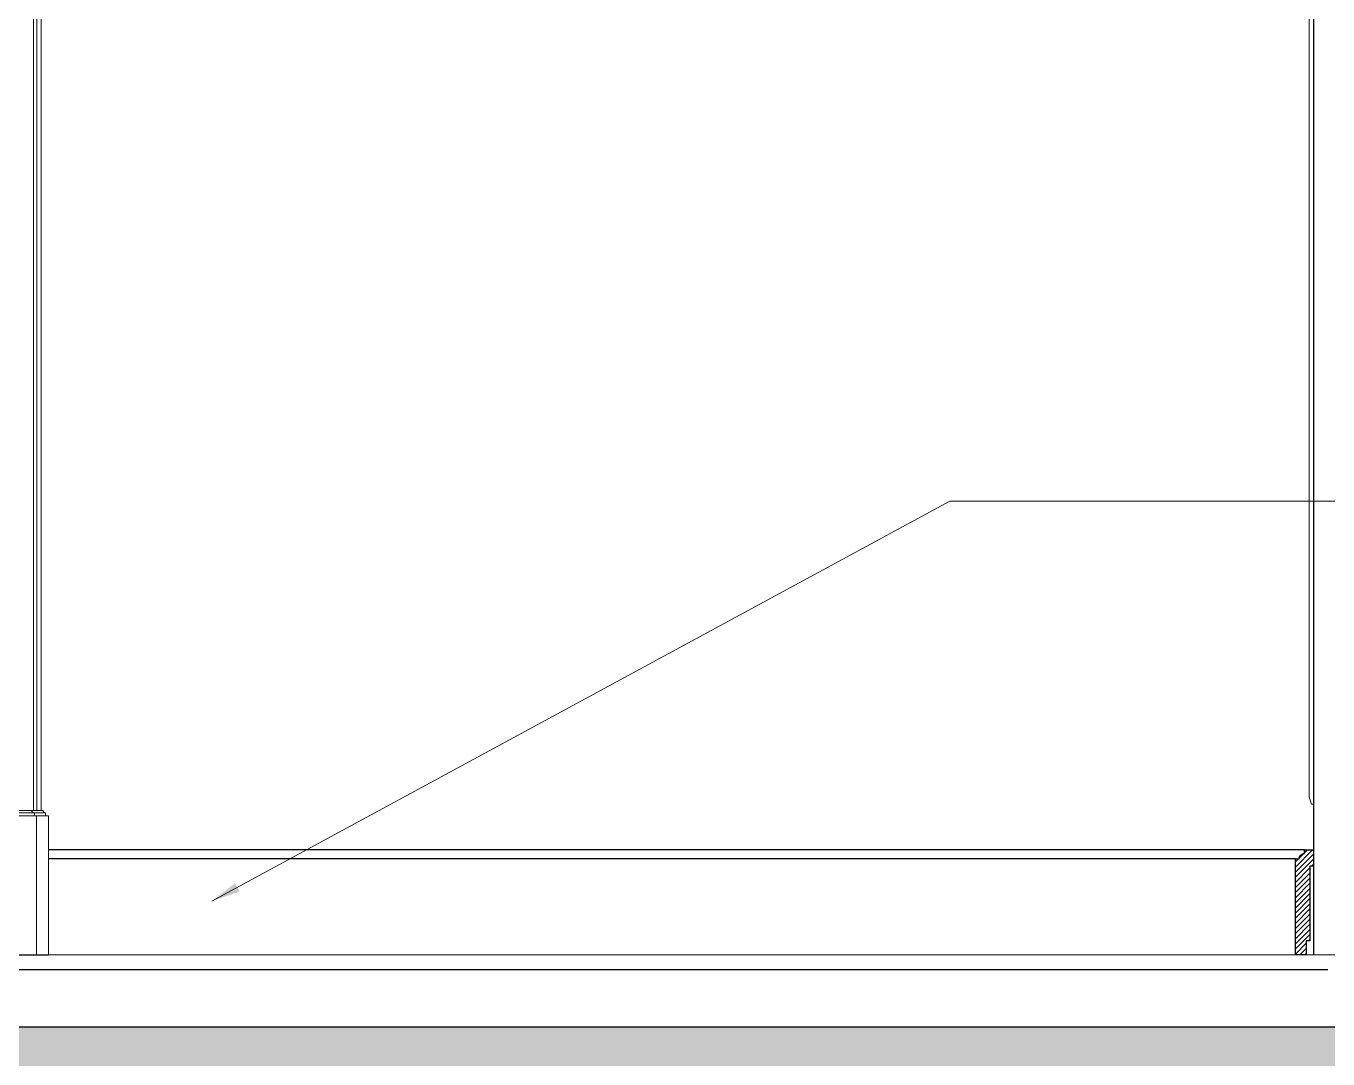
# Model space of a CAD drawing. Header units: inches. Extents: x -12478 to 399182, y -23212 to 525552.
# Drawn here: x 93097 to 94894, y -9222 to -7795 of the extents above; entities that cross this region are included whole.
import ezdxf

# ---------------------------------------------------------------- set-up
doc = ezdxf.new("R2010")
doc.units = ezdxf.units.IN
doc.header["$LTSCALE"] = 1000
doc.header["$MEASUREMENT"] = 0
doc.linetypes.add('DASHED', pattern=[0.75, 0.5, -0.25])
doc.linetypes.add('HIDDEN', pattern=[0.375, 0.25, -0.125])
for name, color, linetype, lineweight in [('06 Menuiserie Coupe', 113, 'Continuous', 25), ('10 Décors et Achures', 54, 'Continuous', 5), ('Glass-Mirror', 4, 'Continuous', 0), ('ID-NOTES', 3, 'Continuous', 0)]:
    doc.layers.add(name, color=color, linetype=linetype, lineweight=lineweight)
for name, color, linetype in [('A-Hidden', 8, 'HIDDEN'), ('CQ SPOT DETAILS', 40, 'Continuous'), ('Layer1', 1, 'Continuous'), ('Layer3', 3, 'Continuous'), ('Layer7', 8, 'Continuous'), ('WOOD', 23, 'Continuous')]:
    doc.layers.add(name, color=color, linetype=linetype)
doc.styles.add('ZZ-Dim All', font='romans.shx', dxfattribs={"width": 0.8})
doc.dimstyles.new('DIM 0200', dxfattribs={"dimscale": 200, "dimtxt": 1, "dimasz": 0.8, "dimexe": 0.5, "dimexo": 1, "dimgap": 0.4, "dimtad": 1, "dimdec": 0, "dimrnd": 10, "dimdsep": 46, "dimtxsty": 'ZZ-Dim All', "dimblk1": 'ARCHTICK', "dimblk2": 'ARCHTICK', "dimsah": 1, "dimcen": 1, "dimdle": 0.5, "dimclrd": 256, "dimclre": 256, "dimclrt": 256, "dimadec": 0, "dimazin": 2, "dimtfac": 1, "dimtdec": 0, "dimtix": 1, "dimtmove": 2, "dimatfit": 2, "dimfxl": 1, "dimfxlon": 1, "dimtolj": 1, "dimtzin": 0, "dimlwd": -1, "dimlwe": -1, "dimarcsym": 0})

# ---------------------------------------------------------------- blocks, each defined once
blk = doc.blocks.new('A$C296266e4')
at = {"layer": 'WOOD', "lineweight": 0}
for p, q in [((972.5, 196.5, 0), (1107.5, 196.5, 0)), ((1107.5, 192.5, 0), (972.5, 192.5, 0)), ((1094.9, 0, 0), (1094.9, 192.5, 0)), ((1111.3, 0, 0), (13.7, 0, 0))]:
    blk.add_line(p, q, dxfattribs=at)
at = {"layer": 'WOOD', "lineweight": 0, "elevation": 0}
for points in [[(1101.3, 200), (1101.3, 2691.3), (941.3, 2691.3)], [(1095.3, 200), (1095.3, 2685.3), (941.3, 2685.3)], [(1090.9, 200), (1090.9, 2680.9), (941.3, 2680.9)]]:
    blk.add_lwpolyline(points, dxfattribs=at)
for points in [[(1111.3, 0), (1111.3, 0), (1111.3, 192.5), (1107.5, 192.5), (1107.5, 196.5, -0.423814), (1104, 200), (1104, 200), (976, 200, -0.430156), (972.5, 196.5), (972.5, 192.5), (971.1, 192.5), (971.1, 0), (1111.3, 0)], [(1094.9, 192.5), (1091.9, 192.4), (1091.9, 196.4, -0.454305), (1088.3, 200), (1084.3, 200)]]:
    blk.add_lwpolyline(points, format="xyb", dxfattribs=at)
blk = doc.blocks.new('_ARCHTICK')
at = {"color": 0, "linetype": 'ByBlock', "const_width": 0.15}
blk.add_lwpolyline([(-0.5, -0.5), (0.5, 0.5)], dxfattribs=at)

msp = doc.modelspace()

# ---------------------------------------------------------------- hatches: boundary and pattern name
at = {"layer": '10 Décors et Achures'}
h = msp.add_hatch(dxfattribs=at)
h.set_pattern_fill('ANSI31', color=256, scale=40, angle=180, style=0)
h.set_pattern_definition([(225, (30858.5576, -9.513), (3.5355339, -3.5355339), [])])
edge = h.paths.add_edge_path()
edge.add_line((94874.3, -8955.6), (94869.3, -8955.6))
edge.add_line((94869.3, -8955.6), (94869.3, -9058.8))
edge.add_line((94869.3, -9058.8), (94864.3, -9058.8))
edge.add_line((94864.3, -9058.8), (94864.3, -9078.1))
edge.add_line((94864.3, -9078.1), (94849.3, -9078.1))
edge.add_line((94849.3, -9078.1), (94849.3, -8945.6))
edge.add_line((94849.3, -8945.6), (94854.3, -8945.6))
edge.add_arc((94861.8, -8945.6), 7.5, 90, 180, ccw=False)
edge.add_line((94861.8, -8938.1), (94861.8, -8933.1))
edge.add_line((94861.8, -8933.1), (94874.3, -8933.1))
edge.add_line((94874.3, -8933.1), (94874.3, -8955.6))
at = {"layer": 'Layer7'}
h = msp.add_hatch(dxfattribs=at)
h.set_pattern_fill('AR-CONC', color=256, scale=10, style=0)
h.set_pattern_definition([(50, (28757.76, 6159.27), (71.72602, -6.275213), [7.5, -82.5]), (355, (28757.76, 6159.27), (-13.87513, 75.21921), [6, -66]), (100.45144, (28763.74, 6158.746), (57.850885, 68.944), [6.37402, -70.11421]), (46.1842, (28757.76, 6179.27), (106.72413, -16.55193), [11.25, -123.75]), (96.63564, (28766.65, 6177.89), (93.4662, 97.41186), [9.56103, -105.17138]), (351.18416, (28757.76, 6179.27), (93.4662, 97.41186), [9, -99]), (21, (28767.76, 6174.27), (59.690705, -40.26189), [7.5, -82.5]), (326, (28767.76, 6174.27), (24.33153, 72.515005), [6, -66]), (71.45144, (28772.735, 6170.914), (84.02224, 32.253115), [6.37402, -70.11421]), (37.5, (28757.76, 6159.27), (1.215986, 33.289385), [0, -65.2, 0, -67, 0, -66.25]), (7.5, (28757.76, 6159.27), (26.306954, 39.441171), [0, -38.2, 0, -63.7, 0, -25.25]), (327.5, (28735.46, 6159.27), (53.382244, -2.255487), [0, -25, 0, -78, 0, -103.5]), (317.5, (28725.46, 6159.27), (58.318617, 10.010498), [0, -32.5, 0, -51.8, 0, -73.5])])
h.paths.add_polyline_path([(91420.5, -9178.1), (91420.5, -9378.1), (95251.6, -9378.1), (95251.6, -9178.1)])

# ---------------------------------------------------------------- linework, layer by layer
at = {"layer": '06 Menuiserie Coupe', "elevation": 0}
msp.add_lwpolyline([(94874.3, -8955.6), (94869.3, -8955.6), (94869.3, -9058.8), (94864.3, -9058.8), (94864.3, -9078.1), (94849.3, -9078.1), (94849.3, -8945.6), (94854.3, -8945.6, -0.414214), (94861.8, -8938.1), (94861.8, -8933.1), (94874.3, -8933.1), (94874.3, -8955.6)], format="xyb", dxfattribs=at)
at = {"layer": 'A-Hidden', "linetype": 'DASHED', "lineweight": 0, "ltscale": 10}
msp.add_line((96581.4, -9078.1, 0), (89418.3, -9078.1, 0), dxfattribs=at)
at = {"layer": 'CQ SPOT DETAILS', "color": 8}
for p, q in [((94861.8, -8933.1, 0), (93127.7, -8933.1, 0)), ((94849.3, -8945.6, 0), (93127.7, -8945.6, 0))]:
    msp.add_line(p, q, dxfattribs=at)
at = {"layer": 'Glass-Mirror', "lineweight": 0}
msp.add_lwpolyline([(94868.3, -8860.1), (94868.3, -6678.6), (94871.3, -6668.6), (94874.3, -6668.6), (94874.3, -8870.1), (94871.3, -8870.1)], close=True, dxfattribs=at)
at = {"layer": 'Layer1'}
msp.add_line((91796.4, -9098.1, 0), (94894.3, -9098.1, 0), dxfattribs=at)
at = {"layer": 'Layer3'}
for p, q in [((94874.3, -4928.6, 0), (94874.3, -9078.1)), ((95240.4, -9178.1), (91420.5, -9178.1))]:
    msp.add_line(p, q, dxfattribs=at)

# ---------------------------------------------------------------- block references
at = {"color": 8}
msp.add_blockref('A$C296266e4', (92016.4, -9078.6, 0), dxfattribs=at)

# ---------------------------------------------------------------- leaders
at = {"layer": 'ID-NOTES'}
msp.add_leader([(93353.3, -9004, 751.7), (94372.3, -8451.7, 751.7), (95314.9, -8451.7, 751.7)], dimstyle='DIM 0200', override={"dimasz": 0.2, "dimtad": 0, "dimclrd": 8}, dxfattribs=at)

doc.saveas('drawing.dxf')
